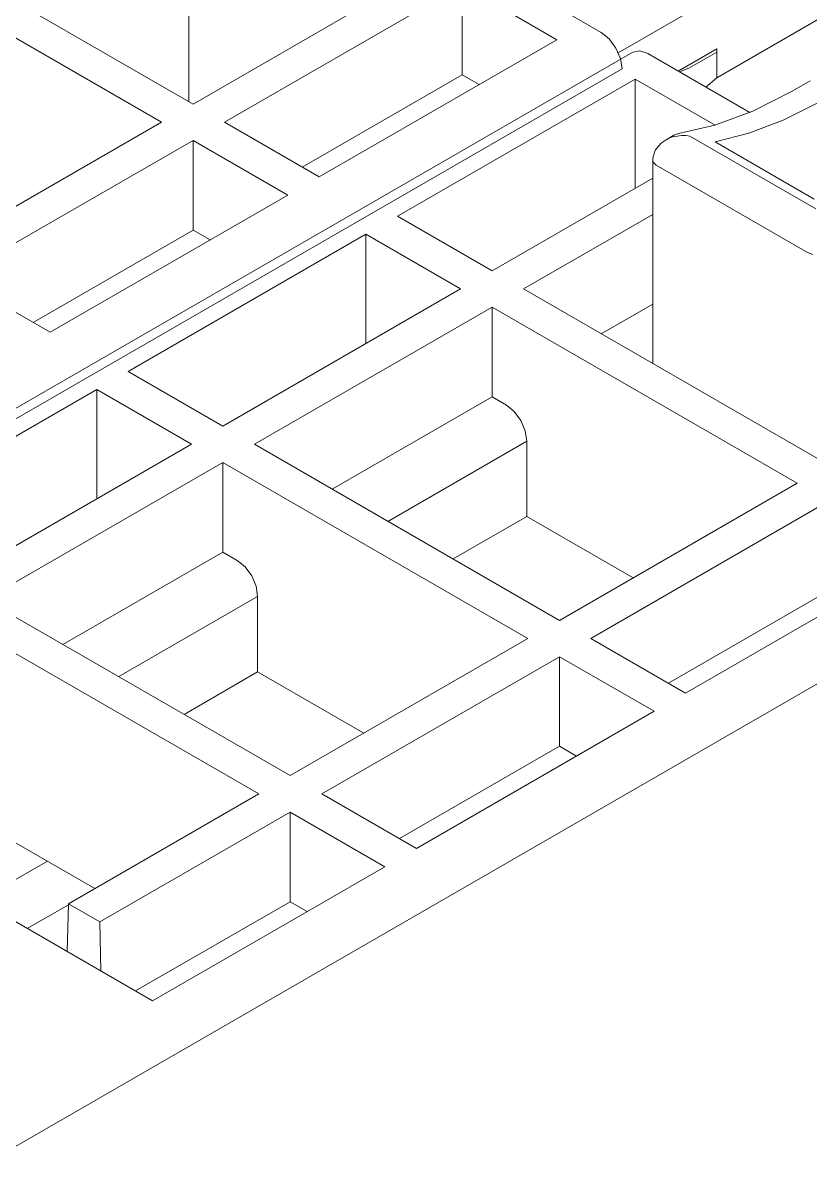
# Model space of a CAD drawing. Header units: inches. Extents: x 67578 to 72421, y -34894 to -31675.
# Drawn here: x 69311.31 to 69332.36, y -33327.18 to -33296.48 of the extents above; entities that cross this region are included whole.
import ezdxf

# ---------------------------------------------------------------- set-up
doc = ezdxf.new("R2010")
doc.units = ezdxf.units.IN
doc.header["$MEASUREMENT"] = 0

# ---------------------------------------------------------------- blocks, each defined once
blk = doc.blocks.new('ET200S')
at = {"lineweight": 0}
for p, q in [((132.508, 39.188), (119.436, 31.641)), ((132.166, 37.614), (121.094, 31.222)), ((112.221, 34.354), (112.221, 30.822)), ((112.292, 30.781), (107.164, 33.742)), ((119.151, 31.986), (116.18, 33.701)), ((106.635, 33.436), (111.762, 30.476)), ((112.292, 30.781), (116.288, 33.088)), ((116.817, 32.783), (112.821, 30.476)), ((116.817, 32.783), (116.817, 31.275)), ((116.817, 32.783), (118.409, 31.864)), ((114.413, 29.557), (118.409, 31.864)), ((119.151, 31.986), (119.286, 31.877)), ((119.286, 31.877), (119.401, 31.722)), ((98.118, 19.205), (119.685, 31.656)), ((119.401, 31.722), (119.477, 31.546)), ((119.685, 31.656), (119.8, 31.679)), ((119.8, 31.679), (119.935, 31.631)), ((121.094, 31.712), (120.445, 31.337)), ((120.628, 31.388), (121.094, 31.657)), ((121.094, 31.222), (121.094, 31.712)), ((119.477, 31.546), (119.504, 31.374)), ((121.649, 30.642), (119.935, 31.631)), ((97.937, 18.922), (119.504, 31.374)), ((116.817, 31.275), (114.127, 29.722)), ((117.103, 31.11), (116.817, 31.275)), ((120.467, 31.324), (120.628, 31.388)), ((119.723, 31.203), (115.727, 28.896)), ((119.723, 31.203), (119.723, 29.365)), ((119.723, 31.203), (121.069, 30.426)), ((120.911, 31.068), (121.094, 31.222)), ((122.361, 30.997), (122.663, 31.171)), ((122.361, 30.997), (121.703, 30.662)), ((122.212, 30.51), (122.794, 30.804)), ((121.703, 30.662), (121.062, 30.424)), ((121.633, 30.29), (122.212, 30.51)), ((107.766, 28.169), (111.762, 30.476)), ((114.413, 29.557), (112.821, 30.476)), ((121.062, 30.424), (120.453, 30.285)), ((112.292, 30.17), (108.296, 27.863)), ((112.292, 30.17), (112.292, 28.662)), ((112.292, 30.17), (113.884, 29.251)), ((120.16, 30.124), (120.062, 30.006)), ((120.242, 30.182), (120.16, 30.124)), ((120.242, 30.182), (120.28, 30.201)), ((120.242, 30.182), (120.242, 30.182)), ((120.243, 30.182), (120.374, 30.258)), ((120.28, 30.201), (120.352, 30.228)), ((120.352, 30.228), (120.428, 30.244)), ((120.374, 30.258), (120.453, 30.285)), ((120.428, 30.244), (120.504, 30.251)), ((120.504, 30.251), (120.577, 30.25)), ((120.577, 30.25), (120.642, 30.244)), ((122.763, 29.019), (120.642, 30.244)), ((121.066, 30.146), (121.633, 30.29)), ((122.732, 29.184), (121.066, 30.146)), ((120.062, 30.006), (120.019, 29.869)), ((120.019, 29.869), (120.018, 29.836)), ((120.018, 29.836), (120.018, 26.419)), ((120.018, 29.835), (120.025, 29.805)), ((120.025, 29.805), (120.076, 29.754)), ((122.622, 28.284), (120.076, 29.754)), ((117.319, 27.977), (120.018, 29.535)), ((109.887, 26.944), (113.884, 29.251)), ((117.319, 27.977), (115.727, 28.896)), ((120.018, 28.924), (117.848, 27.672)), ((112.292, 28.662), (109.602, 27.109)), ((115.197, 28.591), (111.201, 26.283)), ((112.577, 28.497), (112.292, 28.662)), ((115.197, 28.591), (115.197, 26.752)), ((115.197, 28.591), (116.789, 27.672)), ((122.712, 28.254), (122.622, 28.284)), ((109.887, 26.944), (108.296, 27.863)), ((112.793, 25.364), (116.789, 27.672)), ((122.976, 24.711), (117.848, 27.672)), ((120.018, 27.416), (119.154, 26.917)), ((117.319, 27.366), (113.323, 25.059)), ((117.319, 27.366), (117.319, 25.858)), ((117.319, 27.366), (122.446, 24.406)), ((112.793, 25.364), (111.201, 26.283)), ((110.672, 25.978), (106.676, 23.671)), ((110.672, 25.978), (110.672, 24.14)), ((110.672, 25.978), (112.264, 25.059)), ((117.319, 25.858), (114.629, 24.305)), ((117.558, 25.719), (117.319, 25.858)), ((117.558, 25.719), (117.691, 25.612)), ((117.691, 25.612), (117.803, 25.46)), ((108.621, 12.852), (130.188, 25.304)), ((117.803, 25.46), (117.877, 25.284)), ((117.877, 25.284), (117.903, 25.112)), ((117.903, 25.112), (115.566, 23.763)), ((117.903, 25.112), (117.903, 23.845)), ((108.268, 22.752), (112.264, 25.059)), ((118.45, 22.098), (113.323, 25.059)), ((112.793, 24.753), (108.797, 22.446)), ((112.793, 24.753), (112.793, 23.245)), ((112.793, 24.753), (117.921, 21.793)), ((118.45, 22.098), (122.446, 24.406)), ((122.976, 24.1), (118.979, 21.793)), ((116.664, 23.13), (117.903, 23.845)), ((119.689, 22.814), (117.903, 23.845)), ((112.793, 23.245), (110.103, 21.692)), ((113.033, 23.107), (112.793, 23.245)), ((120.571, 20.874), (124.568, 23.181)), ((113.033, 23.107), (113.165, 22.999)), ((113.165, 22.999), (113.277, 22.847)), ((113.277, 22.847), (113.351, 22.672)), ((113.351, 22.672), (113.377, 22.5)), ((122.976, 22.592), (120.286, 21.039)), ((113.925, 19.486), (108.797, 22.446)), ((113.377, 22.5), (111.041, 21.151)), ((113.377, 22.5), (113.377, 21.232)), ((108.268, 22.14), (113.395, 19.18)), ((113.925, 19.486), (117.921, 21.793)), ((120.571, 20.874), (118.979, 21.793)), ((118.45, 21.487), (114.454, 19.18)), ((118.45, 21.487), (118.45, 19.979)), ((118.45, 21.487), (120.042, 20.568)), ((112.139, 20.517), (113.377, 21.232)), ((115.163, 20.201), (113.377, 21.232)), ((111.609, 15.7), (102.239, 21.109)), ((116.046, 18.261), (120.042, 20.568)), ((118.45, 19.979), (115.76, 18.426)), ((118.736, 19.814), (118.45, 19.979)), ((110.195, 17.332), (113.395, 19.18)), ((116.046, 18.261), (114.454, 19.18)), ((113.925, 18.874), (110.724, 17.027)), ((113.925, 18.874), (113.925, 17.366)), ((113.925, 18.874), (115.517, 17.955)), ((110.638, 17.588), (108.852, 18.619)), ((108.692, 17.384), (109.842, 18.048)), ((111.609, 15.7), (115.517, 17.955)), ((113.925, 17.366), (111.324, 15.865)), ((114.21, 17.201), (113.925, 17.366)), ((110.195, 17.312), (109.505, 16.914)), ((110.195, 17.332), (110.177, 16.527)), ((110.724, 17.027), (110.195, 17.332)), ((110.743, 16.2), (110.724, 17.027))]:
    blk.add_line(p, q, dxfattribs=at)

msp = doc.modelspace()

# ---------------------------------------------------------------- block references
at = {"xscale": 1.59100124616462, "yscale": 1.59100124616462, "zscale": 1.59100124616462}
msp.add_blockref('ET200S', (69137.204, -33347.624), dxfattribs=at)

doc.saveas('drawing.dxf')
